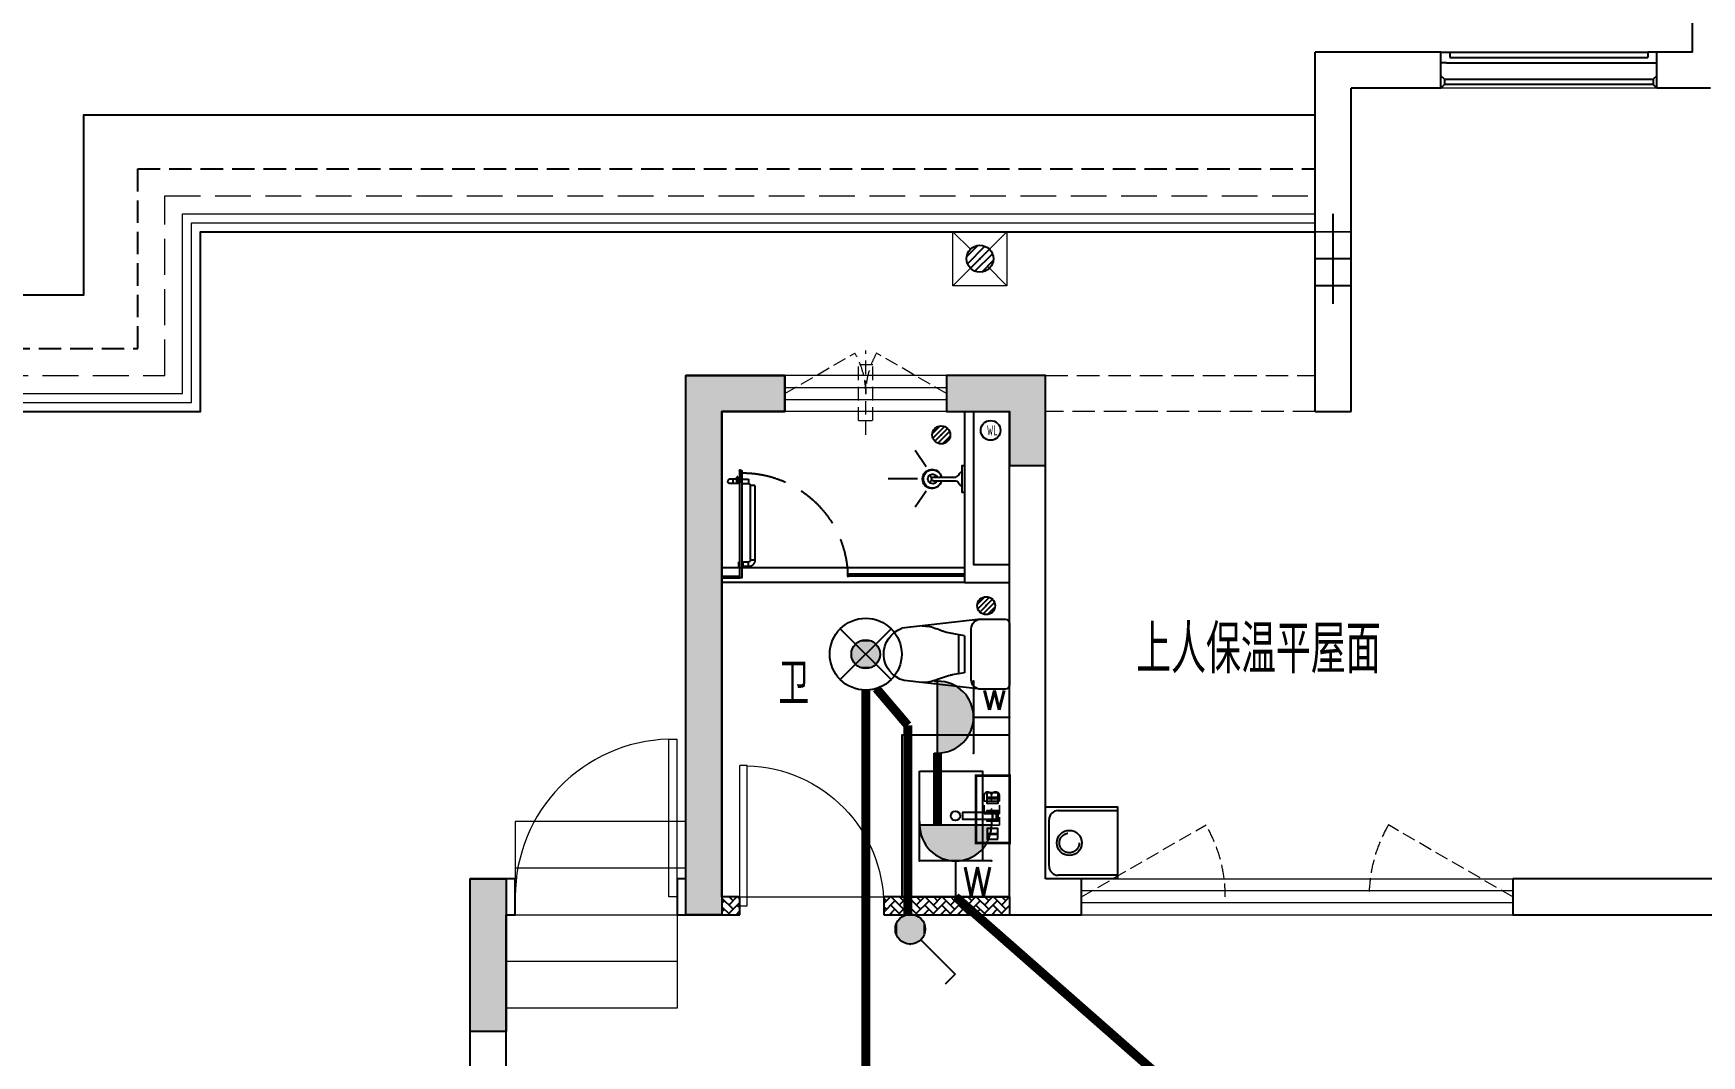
# Model space of a CAD drawing. Extents: x 3753737 to 4713801, y -857380 to 24339.
# Drawn here: x 4638418 to 4647699, y -791543 to -785856 of the extents above; entities that cross this region are included whole.
import ezdxf
from ezdxf.enums import TextEntityAlignment as Align

# ---------------------------------------------------------------- set-up
doc = ezdxf.new("R2010")
doc.units = 0
doc.header["$LTSCALE"] = 1000
doc.header["$MEASUREMENT"] = 0
for name, pattern in [('#P_--_20B1_001_t3$0$DASH', [0.35, 0.25, -0.1]), ('__DASH', [0.35, 0.25, -0.1]), ('DASH', [0.35, 0.25, -0.1]), ('HIDDEN', [0.375, 0.25, -0.125])]:
    doc.linetypes.add(name, pattern=pattern)
doc.layers.get('0').update_dxf_attribs({"linetype": 'CONTINUOUS'})
for name, color, linetype in [('!!电气', 1, 'CONTINUOUS'), ('3-栏杆1', 252, 'CONTINUOUS'), ('COLU', 7, 'CONTINUOUS'), ('EQUIP-插座', 3, 'CONTINUOUS'), ('EQUIP-照明', 3, 'CONTINUOUS'), ('IP-bath&kitchen-JOHNSON', 4, 'CONTINUOUS'), ('LVTRY', 252, 'CONTINUOUS'), ('P-bath&kitchen-JOHNSON', 4, 'CONTINUOUS'), ('ROOF', 183, 'CONTINUOUS'), ('S-砼墙填充', 251, 'CONTINUOUS'), ('TEL_TEXT', 7, 'CONTINUOUS'), ('VPIPE-中水', 122, 'CONTINUOUS'), ('VPIPE-雨水', 4, 'DASH'), ('WALL', 252, 'CONTINUOUS'), ('WIRE-照明', 2, 'CONTINUOUS'), ('保温', 6, 'CONTINUOUS'), ('机电标识类', 1, 'CONTINUOUS'), ('污水', 3, 'CONTINUOUS'), ('看线', 185, 'CONTINUOUS'), ('管', 193, 'CONTINUOUS'), ('铝合金', 144, 'CONTINUOUS')]:
    doc.layers.add(name, color=color, linetype=linetype)
for name, color, linetype, lineweight in [('EQUIP-消防', 3, 'CONTINUOUS', 20), ('PUB_TEXT', 7, 'CONTINUOUS', 20), ('STAIR', 252, 'CONTINUOUS', 20), ('WINDOW', 146, 'CONTINUOUS', 20), ('平面-分水线', 189, 'CONTINUOUS', 15), ('平面-栏杆', 56, 'CONTINUOUS', 15), ('平面-看线', 252, 'CONTINUOUS', 15), ('平面-空调室内机', 176, 'CONTINUOUS', 9), ('平面-空调预留孔', 252, 'CONTINUOUS', 15)]:
    doc.layers.add(name, color=color, linetype=linetype, lineweight=lineweight)
doc.styles.add('_TEL_DIM', font='SIMPLEX', dxfattribs={"width": 0.8, "height": 3.5, "bigfont": 'HZTXT'})
doc.styles.get("Standard").update_dxf_attribs({"font": 'gbenor.shx', "bigfont": 'gbcbig.shx'})
pattern_1 = [(45, (0, 0), (0, 47.4157523), [100.584, -33.528]), (135, (23.708, 23.708), (3e-15, 47.4157523), [100.584, -33.528])]

# ---------------------------------------------------------------- blocks, each defined once
blk = doc.blocks.new('dongkong')
at = {"layer": '平面-空调预留孔', "color": 8, "linetype": 'HIDDEN', "ltscale": 0.3}
for p, q in [((-603796, 210899.9), (-603796, 210431.5)), ((-603836, 210821), (-603836, 210510.8)), ((-603836, 210821), (-603756, 210821)), ((-603756, 210821), (-603756, 210510.8))]:
    blk.add_line(p, q, dxfattribs=at)
blk.add_lwpolyline([(-603756, 210510.8), (-603836, 210510.8)], dxfattribs=at)
blk = doc.blocks.new('$lvtry$00000171')
for p, q in [((-74.2, 10.6), (-10.6, 74.2)), ((-69.8, -27.4), (27.4, 69.8)), ((-53, -53), (53, 53)), ((-27.4, -69.8), (69.8, 27.4)), ((10.6, -74.2), (74.2, -10.6))]:
    blk.add_line(p, q)
blk.add_circle((0, 0), 75)
blk.add_point((0, 0))
blk = doc.blocks.new('R5T6Y7TRF')
at = {"layer": '平面-分水线', "color": 252, "elevation": -134.4}
blk.add_lwpolyline([(392484.9, -26437.6), (392784.9, -26437.6), (392784.9, -26737.6), (392484.9, -26737.6)], close=True, dxfattribs=at)
for points in [[(392484.9, -26437.6), (392581.7, -26534.4)], [(392688, -26534.4), (392784.9, -26437.6)], [(392484.9, -26737.6), (392593.3, -26629.2)], [(392676.4, -26629.2), (392784.9, -26737.6)]]:
    blk.add_lwpolyline(points, dxfattribs=at)
at = {"layer": 'LVTRY', "color": 252}
blk.add_blockref('$lvtry$00000171', (392634.9, -26587.6, -134.4), dxfattribs=at)
blk = doc.blocks.new('GDGDGDGRGD')
at = {"color": 252, "linetype": '__DASH', "ltscale": 0.1}
blk.add_wipeout([(428916.8, 296115.4), (428716.7, 296115.4), (428716.7, 295815.4), (428916.8, 295815.4)], dxfattribs=at).dxf.layer = '污水'
at = {"layer": '机电标识类', "color": 252, "linetype": 'DASH', "ltscale": 400}
for p, q in [((428816.8, 295715.4), (428816.8, 296215.4)), ((428916.8, 295965.4), (428716.7, 295965.4))]:
    blk.add_line(p, q, dxfattribs=at)
at = {"layer": '污水', "color": 252, "linetype": '__DASH', "ltscale": 0.1, "const_width": 10}
blk.add_lwpolyline([(428916.8, 296115.4), (428716.7, 296115.4), (428716.7, 295815.4), (428916.8, 295815.4)], close=True, dxfattribs=at)
blk = doc.blocks.new('GDGDGRD')
at = {"layer": 'S-砼墙填充'}
h = blk.add_hatch(color=252, dxfattribs=at)
h.dxf.hatch_style = 1
h.paths.add_polyline_path([(425766.6, 295815.4), (425766.6, 295615.4), (425416.6, 295615.4), (425416.6, 292815.4), (425216.6, 292815.4), (425216.6, 295815.4)])
h = blk.add_hatch(color=252, dxfattribs=at)
h.dxf.hatch_style = 1
h.paths.add_polyline_path([(426666.7, 295815.4), (426666.7, 295615.4), (427016.5, 295615.4), (427016.5, 295315.4), (427216.5, 295315.4), (427216.5, 295815.4)])
h = blk.add_hatch(color=252, dxfattribs=at)
h.dxf.hatch_style = 1
h.paths.add_polyline_path([(424216.6, 293015.4), (424216.6, 292815.4), (424216.6, 292165.4), (424016.6, 292165.4), (424016.6, 293015.4)])
at = {"layer": 'COLU', "color": 252}
for points in [[(425766.6, 295815.4), (425766.6, 295615.4), (425416.6, 295615.4), (425416.6, 292815.4), (425216.6, 292815.4), (425216.6, 295815.4)], [(426666.7, 295815.4), (426666.7, 295615.4), (427016.5, 295615.4), (427016.5, 295315.4), (427216.5, 295315.4), (427216.5, 295815.4)], [(424216.6, 293015.4), (424216.6, 292815.4), (424216.6, 292815.4), (424216.6, 292165.4), (424016.6, 292165.4), (424016.6, 293015.4)]]:
    blk.add_lwpolyline(points, close=True, dxfattribs=at)
blk = doc.blocks.new('VXVXVXDVXDVXVDX')
at = {"layer": '保温', "linetype": 'ByBlock', "ltscale": 10}
h = blk.add_hatch(dxfattribs=at)
h.set_pattern_fill('AR-HBONE', color=251, scale=55)
h.set_pattern_definition(pattern_1)
h.paths.add_polyline_path([(425516.6, 292815.4), (425516.6, 292915.4), (425416.6, 292915.4), (425416.6, 292815.4)])
h = blk.add_hatch(dxfattribs=at)
h.set_pattern_fill('AR-HBONE', color=251, scale=55)
h.set_pattern_definition(pattern_1)
h.paths.add_polyline_path([(427016.6, 292815.4), (427016.6, 292915.4), (426316.6, 292915.4), (426316.6, 292815.4)])
at = {"layer": '保温', "color": 251, "linetype": 'ByBlock', "ltscale": 10}
blk.add_line((427016.6, 292915.4), (427016.6, 292815.4), dxfattribs=at)
blk = doc.blocks.new('A$C3EB2330C')
at = {"layer": '管', "color": 252}
for p, q in [((0, 380), (330, 380)), ((380, 330), (380, 70)), ((330, 20), (0, 20))]:
    blk.add_line(p, q, dxfattribs=at)
blk.add_lwpolyline([(400, 400), (400, 0), (0, 0), (0, 400)], close=True, dxfattribs=at)
for centre, start, end in [((330, 330), 0, 90), ((330, 70), 270, 360)]:
    blk.add_arc(centre, 50, start, end, dxfattribs=at)
blk.add_ellipse((267.5, 200), major_axis=(-49.5, -49.5), ratio=1, start_param=-0.785398, end_param=5.497787, dxfattribs=at)
blk = doc.blocks.new('rrrrrrrrrrrra')
at = {"color": 8}
for p, q in [((252.6, 483.7), (-87.4, 483.7)), ((-112.4, 458.7), (-112.4, 324.3)), ((277.6, 324.3), (277.6, 458.7)), ((-112.4, 324.3), (-63.7, -103.4)), ((277.6, 324.3), (227.5, -115.6)), ((-59.1, 271.1), (224.3, 271.1)), ((-20.6, 232.4), (-34.2, 153.6)), ((191.3, 200.5), (-26.1, 200.5)), ((185.8, 232.4), (-20.6, 232.4)), ((185.8, 232.4), (199.4, 153.6))]:
    blk.add_line(p, q, dxfattribs=at)
for centre, radius, start, end in [((-87.4, 458.7), 25, 90, 180), ((252.6, 458.7), 25, 0, 90), ((-59.1, 324.3), 53.3, 180, 270), ((224.3, 324.3), 53.3, 270, 0), ((-322.6, 209.8), 293.8, 333.53685, 351.48282), ((487.8, 209.8), 293.8, 188.51718, 206.46315), ((149, -3.2), 224.1, 158.52022, 180), ((16.2, -3.2), 224.1, 0, 21.47978), ((83.8, -63.6), 152.8, 195.07732, 340.11812)]:
    blk.add_arc(centre, radius, start, end, dxfattribs=at)
blk = doc.blocks.new('A$C1E0F638F')
for points in [[(499.7, 435.1), (499.7, 85.1), (0, 85.1), (0, 435.1)], [(269.9, 30), (229.9, 30), (229.9, 195), (269.9, 195)], [(119.9, 0), (179.9, 0), (179.9, 60), (119.9, 60)], [(146.9, 55), (152.9, 55), (152.9, 5), (146.9, 5)], [(229.9, 30), (269.9, 30), (269.9, 10), (229.9, 10)], [(379.9, 0), (319.9, 0), (319.9, 60), (379.9, 60)], [(352.9, 55), (346.9, 55), (346.9, 5), (352.9, 5)]]:
    blk.add_lwpolyline(points, close=True)
blk.add_lwpolyline([(269.9, 60), (279.9, 60), (279.9, 0), (219.9, 0), (219.9, 60), (229.9, 60)])
blk.add_circle((249.9, 236.3), 26)
blk = doc.blocks.new('135')
blk.add_hatch(color=256).paths.add_polyline_path([(4.8, 1.8), (3.6, -1), (-4.7, 2.5), (-3.5, 5.3)])
for p, q in [((-6.3, 2.6), (5.4, -2.3)), ((-5.7, 2.9), (-5.2, 2.7)), ((-5.6, 18.9), (-3.4, 19.4)), ((-3.4, 19.4), (-5.5, 19.4)), ((5.2, 10.9), (-5.3, 10.9)), ((5.2, 9.7), (-5.2, 9.7)), ((-5.2, 2.7), (-3.8, 5.9)), ((-5, 10.9), (-5, 30.5)), ((-3.8, 5.9), (5.4, 2.1)), ((0, 0), (0, 39.1)), ((5.6, 18.9), (3.4, 19.3)), ((3.4, 19.3), (5.6, 19.3)), ((4.1, -1.2), (5.4, 2.1)), ((5, 10.9), (5, 32.3)), ((4.1, -1.2), (5.7, -1.8))]:
    blk.add_line(p, q)
for centre, radius, start, end in [((6.2, 15.8), 13.5, 151.01474, 204.84033), ((13.5, 4.2), 20.5, 163.09243, 182.0012), ((-6, 3.6), 1, 184.22753, 248.46611), ((8.6, 15.5), 14.6, 166.278, 198.09535), ((13.5, 4.2), 19.5, 163.74431, 182.52687), ((-5.5, 3.3), 0.5, 181.9385, 247.25971), ((-5.2, 22.1), 0.5, 335.76434, 151.01474), ((3.8, 18.1), 9.42, 155.76434, 171.97728), ((5.2, 22.3), 0.5, 29.84246, 204.57404), ((-5.9, 17.2), 11.7, 10.47502, 24.57404), ((29.1, 6.7), 24, 172.94395, 199.23182), ((-6.3, 15.4), 12.4, 338.64492, 16.0476), ((-6, 15.8), 13.4, 334.91114, 29.84246), ((26.4, 6.3), 20.6, 169.14538, 199.95258), ((5.9, -1.2), 1.17, 247.45971, 19.95258), ((5.9, -1.4), 0.5, 247.45971, 19.23182)]:
    blk.add_arc(centre, radius, start, end)
blk.add_open_spline([(-5, 30.5), (-4.1, 31.3), (-2.3, 33), (0.9, 29.2), (3.5, 31.1), (5, 32.3)], degree=3, knots=[0, 0, 0, 0, 3.066329, 6.218313, 11.124135, 11.124135, 11.124135, 11.124135])
blk = doc.blocks.new('SDFAWERAWER')
at = {"layer": 'LVTRY', "color": 252}
for p, q in [((593941.2, -1242210.1), (593783.7, -1242594.8)), ((593964.6, -1242219.7), (593807.2, -1242604.4)), ((593941.2, -1242210.1), (593964.6, -1242219.7)), ((593987.8, -1242190.5), (593978.2, -1242214)), ((594007.5, -1242226), (593978.2, -1242214)), ((594017.1, -1242202.5), (593987.8, -1242190.5)), ((594015.8, -1242220.4), (594027.2, -1242192.7)), ((594015.8, -1242220.4), (594021.7, -1242222.8)), ((594025.7, -1242203.9), (594018.5, -1242221.5)), ((594018.5, -1242221.5), (594021.5, -1242220.3)), ((594025.4, -1242210.8), (594021.5, -1242220.3)), ((594022.6, -1242220.7), (594021.7, -1242222.8)), ((594021.7, -1242222.8), (594023.9, -1242221.9)), ((594022.6, -1242211.4), (594029.8, -1242193.8)), ((594024.2, -1242221.4), (594023.9, -1242221.9)), ((594025.4, -1242210.8), (594031.1, -1242196.8)), ((594027.2, -1242192.7), (594033, -1242195.1)), ((594027.7, -1242234.3), (594078.4, -1242255)), ((594029.8, -1242193.8), (594031.1, -1242196.8)), ((594032.2, -1242197.2), (594033, -1242195.1)), ((594033, -1242195.1), (594034, -1242197.4)), ((594033.8, -1242197.9), (594034, -1242197.4)), ((594047.3, -1242200.9), (594035.9, -1242228.7)), ((594035.9, -1242228.7), (594038.6, -1242229.7)), ((594037.3, -1242210.8), (594088, -1242231.6)), ((594038.6, -1242229.7), (594045.2, -1242213.6)), ((594038.6, -1242229.7), (594041.6, -1242228.5)), ((594041.6, -1242228.5), (594051.2, -1242205)), ((594049.9, -1242202), (594043.3, -1242218.2)), ((594047.3, -1242200.9), (594049.9, -1242202)), ((594049.9, -1242202), (594051.2, -1242205)), ((594057.1, -1242246.3), (594066.7, -1242222.8)), ((593783.7, -1242594.8), (593807.2, -1242604.4)), ((593803.2, -1242641.3), (593812.8, -1242617.9)), ((593803.2, -1242641.3), (593832.6, -1242653.3)), ((593812.8, -1242617.9), (593842.2, -1242629.9)), ((593842.2, -1242629.9), (593832.6, -1242653.3)), ((593845.2, -1242628.6), (593833.8, -1242656.3)), ((593847.8, -1242629.7), (593836.5, -1242657.4)), ((593845.2, -1242628.6), (593842.2, -1242629.9)), ((593847.8, -1242629.7), (593845.2, -1242628.6)), ((593847.1, -1242661.8), (593858.5, -1242634.1)), ((593849.8, -1242662.9), (593861.2, -1242635.2)), ((593852.1, -1242661.9), (593862.1, -1242637.4)), ((593858.5, -1242634.1), (593861.2, -1242635.2)), ((593861.2, -1242635.2), (593862.1, -1242637.4)), ((593833.8, -1242656.3), (593832.6, -1242653.3)), ((593836.5, -1242657.4), (593833.8, -1242656.3)), ((593847.1, -1242661.8), (593849.8, -1242662.9))]:
    blk.add_line(p, q, dxfattribs=at)
blk.add_lwpolyline([(593823.5, -1242717), (594045.8, -1242173.9), (594036.5, -1242170.2), (593814.2, -1242713.2)], close=True, dxfattribs=at)
blk.add_arc((594075.3, -1242240), 15.3, 281.79322, 33.70188, dxfattribs=at)
for centre, major_axis, start_param, end_param in [((593974.2, -1242223.6), (3.93, 9.6), 0, 1.570796), ((593816.8, -1242608.3), (13.5, 33.1), 1.570796, 3.141593), ((593816.8, -1242608.3), (3.93, 9.6), 1.570796, 3.141593)]:
    blk.add_ellipse(centre, major_axis=major_axis, ratio=1, start_param=start_param, end_param=end_param, dxfattribs=at)
at = {"layer": 'P-bath&kitchen-JOHNSON', "color": 252, "linetype": 'DASH'}
blk.add_arc((593809.8, -1242714), 586.2, 67.53695, 157.13247, dxfattribs=at)
at = {"layer": 'LVTRY', "color": 252, "xscale": -1, "rotation": 157.7329157530927}
blk.add_blockref('135', (594045.3, -1242161.9), dxfattribs=at)
blk = doc.blocks.new('A$C5DCB2F21')
at = {"layer": 'IP-bath&kitchen-JOHNSON', "color": 8}
for p, q in [((73.6, 0), (-73.6, 0)), ((-10.5, -173.5), (-10.5, -49.3)), ((10.6, -173.5), (10.6, -49.3)), ((-68.3, -213.2), (-157.7, -275)), ((-0.1, -261.4), (-0.1, -424.7)), ((68.2, -213.2), (157.6, -275))]:
    blk.add_line(p, q, dxfattribs=at)
blk.add_lwpolyline([(73.6, 0), (73.6, -15.8), (-73.6, -15.8), (-73.6, 0)], dxfattribs=at)
for points in [[(-26.3, -30.7, -0.364142), (-37.8, -15.8, -0.020495)], [(-10.5, -49.4, 0.214893), (-26.3, -30.7, 7.649644)], [(10.6, -49.3, -0.21439), (26.3, -30.7, -7.649644)], [(26.3, -30.7, 0.364142), (37.8, -15.8, 0.020495)]]:
    blk.add_lwpolyline(points, format="xyb", dxfattribs=at)
blk.add_arc((0, -173.5), 10.5, 180, 0, dxfattribs=at)
for centre, major_axis, ratio, start_param, end_param in [((0, -181.3), (53.6, 0), 0.987577, 1.76809, 7.656688), ((0, -178.8), (-51, 0), 0.990052, -1.36297, 4.504563), ((0, -177.8), (-26.8, 0), 0.994812, -1.167677, 4.309269), ((-12.4, -164.7), (0, 1.43), 0.85, -1.570796, 4.712389), ((12.5, -164.7), (0, 1.43), 0.85, 4.712389, 10.995574), ((-12.4, -189.2), (0, 1.43), 0.85, 4.712389, 10.995574), ((12.5, -189.2), (0, 1.43), 0.85, 4.712389, 10.995574)]:
    blk.add_ellipse(centre, major_axis=major_axis, ratio=ratio, start_param=start_param, end_param=end_param, dxfattribs=at)
blk = doc.blocks.new('A$C5C58052D')
at = {"layer": 'IP-bath&kitchen-JOHNSON', "color": 252}
for p, q in [((-50, -870.3), (-1400, -870.3)), ((-1400, -915.3), (-1300, -915.3)), ((-1400, -925.3), (-1300, -925.3)), ((-1300, -925.3), (-1300, -915.3)), ((-50, -905.3), (-700, -905.3)), ((-700, -915.3), (-700, -905.3)), ((-50, -915.3), (-700, -915.3)), ((-50, -950.3), (-1400, -950.3))]:
    blk.add_line(p, q, dxfattribs=at)
for points in [[(-50, 0), (-50, -950.3), (200, -950.3)], [(0, 0), (0, -850.3), (200, -850.3)]]:
    blk.add_lwpolyline(points, dxfattribs=at)
at = {"layer": 'LVTRY', "color": 252}
blk.add_lwpolyline([(-400, -2700), (200, -2700), (200, -1800), (-400, -1800)], close=True, dxfattribs=at)
at = {"layer": 'IP-bath&kitchen-JOHNSON', "color": 252, "xscale": -1}
for name, p, rotation in [('A$C5DCB2F21', (-50, -375), 269.991511475553), ('SDFAWERAWER', (1019018.5, 924235.2), 337.7402306568928)]:
    blk.add_blockref(name, p, dxfattribs=dict(at, rotation=rotation))
at = {"layer": 'LVTRY', "color": 252, "xscale": 0.6666666667107826, "yscale": 0.6666666667107826}
for p in [(-180, -130), (70, -1080)]:
    blk.add_blockref('$lvtry$00000171', p, dxfattribs=at)
at = {"layer": 'LVTRY', "color": 252, "extrusion": (0, 0, -1), "zscale": -1, "rotation": 90.00000000000001}
blk.add_blockref('rrrrrrrrrrrra', (283.7, -1432.8), dxfattribs=at)
at = {"layer": 'LVTRY', "color": 252, "rotation": 90.00000000000001}
blk.add_blockref('A$C1E0F638F', (135.1, -2499.7), dxfattribs=at)
blk = doc.blocks.new('$DorLib2D$00000001')
for p, q in [((0.45, 0.975), (0.5, 0.975)), ((0.45, 0), (0.45, 0.975)), ((0.5, 0), (0.5, 0.975)), ((0.5, 0), (0.45, 0))]:
    blk.add_line(p, q)
at = {"lineweight": 13}
blk.add_arc((0.475, 0), 0.975, 91.4693, 180, dxfattribs=at)
blk = doc.blocks.new('$WINLIB2D$00000001')
at = {"color": 0}
for points in [[(-0.5, 0.5), (-0.5, -0.5)], [(-0.5, 0.5), (0.5, 0.5)], [(0.5, -0.5), (0.5, 0.5)], [(0.5, 0.1667), (-0.5, 0.1667)], [(0.5, -0.1667), (-0.5, -0.1667)], [(-0.5, -0.5), (0.5, -0.5)]]:
    blk.add_lwpolyline(points, dxfattribs=at)
blk = doc.blocks.new('A$C100F5A36')
at = {"layer": '3-栏杆1', "color": 252}
for p, q in [((20622.7, -8033.3), (20602.5, -8015.5)), ((20602.5, -8015.5), (20622.7, -8033.3)), ((20622.7, -8062.6), (20602.5, -8082.4)), ((20602.5, -8082.4), (20622.7, -8062.6)), ((20622.7, -8033.3), (21782.2, -8033.3)), ((20622.7, -8033.3), (20622.7, -8062.6)), ((21782.2, -8062.6), (20622.7, -8062.6)), ((21782.2, -8033.3), (21802.5, -8015.5)), ((21802.5, -8015.5), (21782.2, -8033.3)), ((21782.2, -8033.3), (21782.2, -8062.6)), ((21802.5, -8082.4), (21782.2, -8062.6))]:
    blk.add_line(p, q, dxfattribs=at)
at = {"layer": 'ROOF', "color": 252, "ltscale": 0.8}
for points in [[(14202.5, -18232.4), (11102.5, -18232.4), (11102.5, -9232.4), (13052.5, -9232.4), (13052.5, -8232.4), (19902.5, -8232.4)], [(14352.5, -17582.4), (11902.5, -17582.4), (11902.5, -9882.4), (13702.5, -9882.4), (13702.5, -8882.4), (19902.5, -8882.4)]]:
    blk.add_lwpolyline(points, dxfattribs=at)
at = {"layer": 'STAIR', "color": 252}
blk.add_line((15452.5, -12682.4), (16352.5, -12682.4), dxfattribs=at)
for points in [[(16402.5, -12422.4), (16402.5, -12162.4), (15452.5, -12162.4), (15452.5, -12422.4)], [(16402.5, -12682.4), (16402.5, -12422.4), (15452.5, -12422.4), (15452.5, -12682.4)], [(16352.5, -12682.4), (16352.5, -12942.4), (15402.4, -12942.4), (15402.4, -12682.4)], [(16352.5, -12942.4), (16352.5, -13202.4), (15402.4, -13202.4), (15402.4, -12942.4)]]:
    blk.add_lwpolyline(points, dxfattribs=at)
at = {"layer": 'VPIPE-中水', "color": 252, "linetype": 'Continuous'}
blk.add_circle((18097.2, -9987.4), 55, dxfattribs=at)
at = {"layer": 'VPIPE-雨水', "color": 252}
blk.add_circle((18535, -12282.4), 55, dxfattribs=at)
at = {"layer": 'WALL', "color": 252}
for p, q in [((22002.5, -7882.4), (22002.5, -6232.4)), ((20602.5, -7882.4), (19902.5, -7882.4)), ((20602.5, -8082.4), (20602.5, -7882.4)), ((22002.5, -7882.4), (21802.5, -7882.4)), ((21802.5, -8082.4), (21802.5, -7882.4)), ((20602.5, -8082.4), (20102.5, -8082.4)), ((22102.5, -8082.4), (21802.5, -8082.4)), ((16952.5, -9682.4), (16402.5, -9682.4)), ((16402.5, -12482.4), (16402.5, -9682.4)), ((16952.5, -9882.4), (16952.5, -9682.4)), ((18402.5, -9682.4), (17852.5, -9682.4)), ((17852.5, -9682.4), (17852.5, -9882.4)), ((18402.5, -12482.4), (18402.5, -9682.4)), ((16602.5, -9882.4), (16952.5, -9882.4)), ((16602.5, -12582.4), (16602.5, -9882.4)), ((17852.5, -9882.4), (18202.5, -9882.4)), ((18202.5, -12582.4), (18202.5, -9882.4)), ((19902.5, -9882.4), (20102.5, -9882.4)), ((15452.5, -12482.4), (15202.5, -12482.4)), ((15202.5, -16982.4), (15202.5, -12482.4)), ((15452.5, -12682.4), (15452.5, -12482.4)), ((16402.5, -12482.4), (16352.5, -12482.4)), ((16352.5, -12482.4), (16352.5, -12682.4)), ((18602.5, -12482.4), (18402.5, -12482.4)), ((18602.5, -12682.4), (18602.5, -12482.4)), ((22952.5, -12482.4), (21002.5, -12482.4)), ((21002.5, -12482.4), (21002.5, -12682.4)), ((16702.5, -12582.4), (16602.5, -12582.4)), ((16702.5, -12682.4), (16702.5, -12582.4)), ((18202.5, -12582.4), (17502.5, -12582.4)), ((17502.5, -12582.4), (17502.5, -12682.4)), ((15402.5, -12682.4), (15452.5, -12682.4)), ((15402.5, -16982.4), (15402.5, -12682.4)), ((16352.5, -12682.4), (16502.5, -12682.4)), ((16502.5, -12682.4), (16702.5, -12682.4)), ((17502.5, -12682.4), (18302.5, -12682.4)), ((18302.5, -12682.4), (18602.5, -12682.4)), ((21002.5, -12682.4), (22952.5, -12682.4))]:
    blk.add_line(p, q, dxfattribs=at)
at = {"layer": 'WINDOW', "color": 252, "linetype": 'DASH', "ltscale": 0.5}
for p, q in [((18402.5, -9682.4), (19902.5, -9682.4)), ((19902.5, -9882.4), (18402.5, -9882.4))]:
    blk.add_line(p, q, dxfattribs=at)
at = {"layer": 'WINDOW', "color": 252}
blk.add_line((16702.5, -12582.4), (17502.5, -12582.4), dxfattribs=at)
at = {"layer": 'WINDOW', "color": 252, "linetype": 'DASH', "ltscale": 0.3}
for points in [[(16952.6, -9782.4), (17342.3, -9557.5, -0.131605), (17402.6, -9782.4)], [(17852.6, -9782.4), (17462.8, -9557.5, 0.131605), (17402.6, -9782.4)], [(18602.5, -12582.4), (19295.3, -12182.4, -0.131652), (19402.5, -12582.4)], [(21002.5, -12582.4), (20309.6, -12182.4, 0.131652), (20202.5, -12582.4)]]:
    blk.add_lwpolyline(points, format="xyb", dxfattribs=at)
at = {"layer": '平面-看线', "color": 252}
blk.add_line((21802.5, -8082.4), (20602.5, -8082.4), dxfattribs=at)
at = {"layer": '平面-看线', "color": 252, "linetype": 'DASH', "ltscale": 0.8}
blk.add_lwpolyline([(14352.5, -17782.4), (11702.5, -17782.4), (11702.5, -9682.4), (13502.5, -9682.4), (13502.5, -8682.4), (19902.5, -8682.4)], dxfattribs=at)
at = {"layer": '看线', "color": 252, "linetype": '#P_--_20B1_001_t3$0$DASH', "ltscale": 0.5}
blk.add_lwpolyline([(14352.5, -18782.4), (14352.5, -17932.4), (11402.5, -17932.4), (11402.5, -9532.4), (13352.5, -9532.4), (13352.5, -8532.4), (19902.5, -8532.4)], dxfattribs=at)
at = {"layer": '铝合金', "color": 252}
for points in [[(20632.5, -7942.4), (20602.5, -7942.4), (20602.5, -7882.4), (20652.5, -7882.4), (20652.5, -7912.4)], [(20602.5, -7912.4), (20602.5, -7882.4), (20652.5, -7882.4), (20652.5, -7892.4), (20652.5, -7892.4), (20652.5, -7912.4)], [(20652.5, -7882.4), (21752.5, -7882.4)], [(21772.5, -7942.4), (21802.5, -7942.4), (21802.5, -7882.4), (21752.5, -7882.4), (21752.5, -7912.4)], [(21802.5, -7912.4), (21802.5, -7882.4), (21752.5, -7882.4), (21752.5, -7892.4), (21752.5, -7892.4), (21752.5, -7912.4)], [(20632.5, -7942.4), (21772.5, -7942.4)], [(20652.5, -7912.4), (21752.5, -7912.4)]]:
    blk.add_lwpolyline(points, dxfattribs=at)
at = {"color": 252}
for name, p in [('R5T6Y7TRF', (-374597.4, 17555.2, 134.4)), ('A$C5C58052D', (18002.4, -9882.4)), ('VXVXVXDVXDVXVDX', (-408814.1, -305497.8))]:
    blk.add_blockref(name, p, dxfattribs=at)
at = {"layer": 'WINDOW', "color": 252}
for name, p, xscale, yscale, zscale, rotation in [('$WINLIB2D$00000001', (17402.5, -9782.4), -900, -200, -900, 1.823162473766424e-09), ('$DorLib2D$00000001', (15902.5, -12582.4), 900, 900, 900, 3.223884863770534e-09), ('$DorLib2D$00000001', (17102.5, -12632.4), -800, 800, -800, 1.26732025614389e-08), ('$WINLIB2D$00000001', (19802.5, -12582.4), 2400, -200, 2400, 1.267179831401196e-08)]:
    blk.add_blockref(name, p, dxfattribs=dict(at, xscale=xscale, yscale=yscale, zscale=zscale, rotation=rotation))
at = {"layer": '平面-空调室内机', "color": 252, "ltscale": 0.3, "xscale": -1, "rotation": 180}
blk.add_blockref('dongkong', (621198.5, 200888.4), dxfattribs=at)
at = {"layer": '管', "color": 252, "rotation": 180}
blk.add_blockref('A$C3EB2330C', (18802.5, -12082.4), dxfattribs=at)
at = {"layer": 'PUB_TEXT', "color": 252, "width": 0.6}
blk.add_text('WL', height=56, dxfattribs=at).set_placement((18076.2, -10015.4))
at = {"layer": 'PUB_TEXT', "color": 252}
for s, height, p in [('上人保温平屋面', 270.07, (18906.3, -11339.5)), ('卫', 236.3, (16917.4, -11513.6))]:
    blk.add_text(s, height=height, dxfattribs=at).set_placement(p)
at = {"color": 252}
blk.add_blockref('GDGDGDGRGD', (-408814.1, -304997.8), dxfattribs=at)
at = {"layer": 'WALL', "color": 252}
for p, q in [((19902.5, -9882.4), (19902.5, -7882.4)), ((20102.5, -9882.4), (20102.5, -8082.4))]:
    blk.add_line(p, q, dxfattribs=at)
at = {"layer": '平面-栏杆', "color": 252}
for points in [[(14352.5, -17682.4), (11802.5, -17682.4), (11802.5, -9782.4), (13602.5, -9782.4), (13602.5, -8782.4), (19902.5, -8782.4)], [(14352.5, -17632.4), (11852.5, -17632.4), (11852.5, -9832.4), (13652.5, -9832.4), (13652.5, -8832.4), (19902.5, -8832.4)]]:
    blk.add_lwpolyline(points, dxfattribs=at)
at = {"color": 252}
blk.add_blockref('GDGDGRD', (-408814.1, -305497.8), dxfattribs=at)
blk = doc.blocks.new('$equip$00001149')
for p, q in [((-0.354, 0.354), (0.354, -0.354)), ((0.354, 0.354), (-0.354, -0.354))]:
    blk.add_line(p, q)
for radius in [0.5, 0.2]:
    blk.add_circle((0, 0), radius)
for points in [[(-0.173, 0.1), (0.173, 0.1), (-0.2, 0), (0.2, 0)], [(-0.173, -0.1), (0.173, -0.1), (-0.2, 0), (0.2, 0)], [(-0.1, 0.173), (0.1, 0.173), (-0.173, 0.1), (0.173, 0.1)], [(0, 0.2), (0, 0.2), (-0.1, 0.173), (0.1, 0.173)], [(-0.1, -0.173), (0.1, -0.173), (-0.173, -0.1), (0.173, -0.1)], [(0, -0.2), (0, -0.2), (-0.1, -0.173), (0.1, -0.173)]]:
    blk.add_solid(points)
at = {"flags": 9}
blk.add_attdef('A', (0, 0), '', height=0.00002, dxfattribs=at)
blk = doc.blocks.new('$equip$00001962')
for p, q in [((0.147, 0.356), (0.625, 0.833)), ((0.625, 0.833), (0.766, 0.692))]:
    blk.add_line(p, q)
blk.add_circle((0, 0.208), 0.208)
for p in [(0, 0.417), (-0.208, 0.208), (0, 0), (0.208, 0.208)]:
    blk.add_point(p)
for points in [[(-0.18, 0.313), (0.18, 0.313), (-0.208, 0.208), (0.208, 0.208)], [(-0.104, 0.389), (0.104, 0.389), (-0.18, 0.313), (0.18, 0.313)], [(0, 0.417), (0, 0.417), (-0.104, 0.389), (0.104, 0.389)], [(-0.18, 0.104), (0.18, 0.104), (-0.208, 0.208), (0.208, 0.208)], [(-0.104, 0.028), (0.104, 0.028), (-0.18, 0.104), (0.18, 0.104)], [(0, 0), (0, 0), (-0.104, 0.028), (0.104, 0.028)]]:
    blk.add_solid(points)
at = {"layer": 'TEL_TEXT', "style": '_TEL_DIM', "flags": 1}
blk.add_attdef('A', text='', height=0.00002, dxfattribs=at).set_placement((0, 0), align=Align.MIDDLE_CENTER)
blk = doc.blocks.new('$equip$00001764')
for p, q in [((-0.5, 1.05), (-0.5, 1)), ((-0.5, 1), (0.5, 1)), ((0.5, 1.05), (0.5, 1)), ((0.5, 0.5), (-0.5, 0.5)), ((0, 0.5), (0, 0))]:
    blk.add_line(p, q)
blk.add_arc((0, 1), 0.5, 180, 0)
for p in [(-0.5, 0.5), (0.5, 0.5), (0, 0)]:
    blk.add_point(p)
for points in [[(0.433, 0.75), (-0.433, 0.75), (0.5, 1), (-0.5, 1)], [(0.25, 0.567), (-0.25, 0.567), (0.433, 0.75), (-0.433, 0.75)], [(0, 0.5), (0, 0.5), (0.25, 0.567), (-0.25, 0.567)]]:
    blk.add_solid(points)
at = {"color": 7, "style": '_TEL_DIM'}
blk.add_attdef('$TEXT$', text='', height=0.4, dxfattribs=at).set_placement((0.303, 0.211), align=Align.MIDDLE_CENTER)
at = {"color": 7, "style": '_TEL_DIM', "flags": 1}
blk.add_attdef('A', text='', height=0.00002, dxfattribs=at).set_placement((0, 0), align=Align.MIDDLE_CENTER)
blk = doc.blocks.new('$equip$00002389')
for p, q in [((-0.65, 0.65), (-0.65, 0)), ((0.65, 0.65), (-0.65, 0.65)), ((0.65, 0), (0.65, 0.65)), ((-0.65, 0), (0.65, 0))]:
    blk.add_line(p, q)
at = {"const_width": 0.05}
blk.add_lwpolyline([(-0.65, 0.65), (0.65, 0.65), (0.65, 0), (-0.65, 0), (-0.65, 0.65), (0.65, 0.65)], dxfattribs=at)
for p in [(0, 0.65), (-0.65, 0.325), (0.65, 0.325), (0, 0)]:
    blk.add_point(p)
at = {"color": 7, "style": '_TEL_DIM'}
blk.add_attdef('$TEXT$', text='', height=0.3, dxfattribs=at).set_placement((0.006, 0.343), align=Align.MIDDLE_CENTER)
at = {"color": 7, "style": '_TEL_DIM', "flags": 1}
blk.add_attdef('A', text='', height=0.00002, dxfattribs=at).set_placement((0, 0), align=Align.MIDDLE_CENTER)

msp = doc.modelspace()

# ---------------------------------------------------------------- block references
at = {"layer": '!!电气'}
msp.add_blockref('A$C100F5A36', (4625646.2, -778077.2), dxfattribs=at)

# ---------------------------------------------------------------- next in the draw order: linework, layer by layer
at = {"layer": 'WIRE-照明', "color": 2, "linetype": 'Continuous', "const_width": 50}
for points in [[(4643048.6, -789509.6), (4643048.6, -791865.5)], [(4643282.7, -789705.8), (4643107.9, -789500.6)], [(4643282.7, -790757), (4643282.7, -789705.8)], [(4643448.6, -789859.6), (4643448.6, -790259.6)], [(4647623.2, -794241.3), (4643548.6, -790659.6)], [(4643282.7, -790759.6), (4643282.7, -790757)]]:
    msp.add_lwpolyline(points, dxfattribs=at)

# ---------------------------------------------------------------- next in the draw order: block references
at = {"layer": 'EQUIP-插座', "color": 6}
ref = msp.add_blockref('$equip$00001764', (4643848.6, -789659.6), dxfattribs=dict(at, xscale=400, yscale=400, zscale=400, rotation=90.00000000122526))
ref.add_attrib('$TEXT$', 'w', dxfattribs={"layer": '0', "color": 7, "height": 160, "style": '_TEL_DIM'}).set_placement((4643764.2, -789538.4), align=Align.MIDDLE_CENTER)
at = {"layer": 'EQUIP-插座', "color": 2, "xscale": 400, "yscale": 400, "zscale": 400}
msp.add_blockref('$equip$00001764', (4643548.6, -790659.6), dxfattribs=at).add_auto_attribs({'$TEXT$': 'W'})
at = {"layer": 'EQUIP-消防', "color": 7, "xscale": 288, "yscale": 288, "zscale": 288, "rotation": 90}
msp.add_blockref('$equip$00002389', (4643848.6, -790172.4), dxfattribs=at).add_auto_attribs({'$TEXT$': 'LEB'})
at = {"layer": 'EQUIP-照明', "color": 2, "xscale": 400, "yscale": 400, "zscale": 400}
msp.add_blockref('$equip$00001149', (4643048.6, -789309.6), dxfattribs=at)
at = {"layer": 'EQUIP-照明', "color": 2, "xscale": 400, "yscale": 400, "zscale": 400, "rotation": 270}
msp.add_blockref('$equip$00001962', (4643213.3, -790839.2), dxfattribs=at)

doc.saveas('drawing.dxf')
